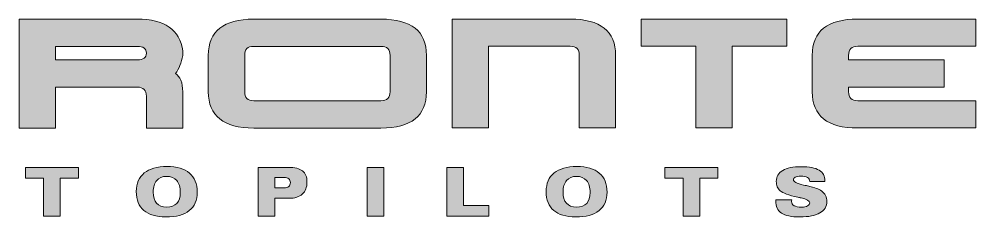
# Model space of a CAD drawing. Header units: millimetres. Extents: x 128 to 169, y -106.9 to -86.9.
# Drawn here: x 149.45 to 169.04, y -106.94 to -102.89 of the extents above; entities that cross this region are included whole.
import ezdxf

# ---------------------------------------------------------------- set-up
doc = ezdxf.new("R2010")
doc.units = ezdxf.units.MM
doc.header["$MEASUREMENT"] = 0
doc.layers.add('Capa 1', color=7, linetype='Continuous')

msp = doc.modelspace()

# ---------------------------------------------------------------- hatches: boundary and pattern name
at = {"layer": 'Capa 1'}
h = msp.add_hatch(color=255, dxfattribs=at)
h.dxf.hatch_style = 2
edge = h.paths.add_edge_path()
edge.add_spline(control_points=[(152.802, -103.538), (152.739, -103.105), (152.43, -102.888), (151.873, -102.888), (151.873, -102.888), (149.453, -102.888), (149.453, -102.888), (149.453, -102.888), (149.453, -105.12), (149.453, -105.12), (149.453, -105.12), (150.198, -105.12), (150.198, -105.12), (150.198, -105.12), (150.198, -104.283), (150.198, -104.283), (150.198, -104.283), (151.873, -104.283), (151.873, -104.283), (151.997, -104.283), (152.057, -104.344), (152.057, -104.468), (152.057, -104.468), (152.057, -105.12), (152.057, -105.12), (152.057, -105.12), (152.802, -105.12), (152.802, -105.12), (152.802, -105.12), (152.802, -104.375), (152.802, -104.375), (152.802, -104.188), (152.752, -104.064), (152.652, -104.003), (152.728, -103.905), (152.776, -103.778), (152.802, -103.631), (152.802, -103.631), (152.802, -103.538), (152.802, -103.538)], knot_values=[0, 0, 0, 0, 1, 1, 1, 2, 2, 2, 3, 3, 3, 4, 4, 4, 5, 5, 5, 6, 6, 6, 7, 7, 7, 8, 8, 8, 9, 9, 9, 10, 10, 10, 11, 11, 11, 12, 12, 12, 13, 13, 13, 13], degree=3, periodic=1)
edge = h.paths.add_edge_path()
edge.add_spline(control_points=[(151.873, -103.723), (151.873, -103.723), (150.198, -103.723), (150.198, -103.723), (150.198, -103.723), (150.198, -103.446), (150.198, -103.446), (150.198, -103.446), (151.873, -103.446), (151.873, -103.446), (151.997, -103.446), (152.057, -103.493), (152.057, -103.586), (152.057, -103.678), (151.997, -103.723), (151.873, -103.723)], knot_values=[0, 0, 0, 0, 1, 1, 1, 2, 2, 2, 3, 3, 3, 4, 4, 4, 5, 5, 5, 5], degree=3, periodic=1)
h = msp.add_hatch(color=255, dxfattribs=at)
h.dxf.hatch_style = 2
edge = h.paths.add_edge_path()
edge.add_spline(control_points=[(156.859, -102.888), (156.859, -102.888), (154.255, -102.888), (154.255, -102.888), (153.637, -102.888), (153.325, -103.134), (153.325, -103.631), (153.325, -103.631), (153.325, -104.375), (153.325, -104.375), (153.325, -104.872), (153.637, -105.12), (154.255, -105.12), (154.255, -105.12), (156.859, -105.12), (156.859, -105.12), (157.48, -105.12), (157.789, -104.872), (157.789, -104.375), (157.789, -104.375), (157.789, -103.631), (157.789, -103.631), (157.789, -103.134), (157.48, -102.888), (156.859, -102.888)], knot_values=[0, 0, 0, 0, 1, 1, 1, 2, 2, 2, 3, 3, 3, 4, 4, 4, 5, 5, 5, 6, 6, 6, 7, 7, 7, 8, 8, 8, 8], degree=3, periodic=1)
edge = h.paths.add_edge_path()
edge.add_spline(control_points=[(157.047, -104.375), (157.047, -104.5), (156.984, -104.56), (156.859, -104.56), (156.859, -104.56), (154.255, -104.56), (154.255, -104.56), (154.131, -104.56), (154.07, -104.5), (154.07, -104.375), (154.07, -104.375), (154.07, -103.631), (154.07, -103.631), (154.067, -103.506), (154.128, -103.446), (154.252, -103.446), (154.252, -103.446), (156.859, -103.446), (156.859, -103.446), (156.984, -103.446), (157.047, -103.506), (157.047, -103.631), (157.047, -103.631), (157.047, -104.375), (157.047, -104.375)], knot_values=[0, 0, 0, 0, 1, 1, 1, 2, 2, 2, 3, 3, 3, 4, 4, 4, 5, 5, 5, 6, 6, 6, 7, 7, 7, 8, 8, 8, 8], degree=3, periodic=1)
h = msp.add_hatch(color=255, dxfattribs=at)
h.dxf.hatch_style = 2
edge = h.paths.add_edge_path()
edge.add_spline(control_points=[(161.663, -103.631), (161.663, -103.135), (161.353, -102.887), (160.733, -102.887), (160.733, -102.887), (158.315, -102.887), (158.315, -102.887), (158.315, -102.887), (158.315, -105.119), (158.315, -105.119), (158.315, -105.119), (159.059, -105.119), (159.059, -105.119), (159.059, -105.119), (159.059, -103.445), (159.059, -103.445), (159.059, -103.445), (160.733, -103.445), (160.733, -103.445), (160.857, -103.445), (160.919, -103.507), (160.919, -103.631), (160.919, -103.631), (160.919, -105.119), (160.919, -105.119), (160.919, -105.119), (161.663, -105.119), (161.663, -105.119), (161.663, -105.119), (161.663, -103.631), (161.663, -103.631)], knot_values=[0, 0, 0, 0, 1, 1, 1, 2, 2, 2, 3, 3, 3, 4, 4, 4, 5, 5, 5, 6, 6, 6, 7, 7, 7, 8, 8, 8, 9, 9, 9, 10, 10, 10, 10], degree=3, periodic=1)
h = msp.add_hatch(color=255, dxfattribs=at)
h.dxf.hatch_style = 2
h.paths.add_polyline_path([(163.304, -103.445), (163.304, -105.119), (164.048, -105.119), (164.048, -103.445), (165.164, -103.445), (165.164, -102.887), (162.188, -102.887), (162.188, -103.445)])
h = msp.add_hatch(color=255, dxfattribs=at)
h.dxf.hatch_style = 2
edge = h.paths.add_edge_path()
edge.add_spline(control_points=[(166.618, -105.119), (166.618, -105.119), (169.036, -105.119), (169.036, -105.119), (169.036, -105.119), (169.036, -104.561), (169.036, -104.561), (169.036, -104.561), (166.618, -104.561), (166.618, -104.561), (166.494, -104.561), (166.432, -104.499), (166.432, -104.375), (166.432, -104.375), (166.432, -104.282), (166.432, -104.282), (166.432, -104.282), (168.385, -104.282), (168.385, -104.282), (168.385, -104.282), (168.385, -103.724), (168.385, -103.724), (168.385, -103.724), (166.432, -103.724), (166.432, -103.724), (166.432, -103.724), (166.432, -103.631), (166.432, -103.631), (166.432, -103.507), (166.494, -103.445), (166.618, -103.445), (166.618, -103.445), (169.036, -103.445), (169.036, -103.445), (169.036, -103.445), (169.036, -102.887), (169.036, -102.887), (169.036, -102.887), (166.618, -102.887), (166.618, -102.887), (165.998, -102.887), (165.688, -103.135), (165.688, -103.631), (165.688, -103.631), (165.688, -104.375), (165.688, -104.375), (165.688, -104.871), (165.998, -105.119), (166.618, -105.119)], knot_values=[0, 0, 0, 0, 0.352778, 0.352778, 0.352778, 0.705556, 0.705556, 0.705556, 1.058333, 1.058333, 1.058333, 1.411111, 1.411111, 1.411111, 1.763889, 1.763889, 1.763889, 2.116667, 2.116667, 2.116667, 2.469444, 2.469444, 2.469444, 2.822222, 2.822222, 2.822222, 3.175, 3.175, 3.175, 3.527778, 3.527778, 3.527778, 3.880556, 3.880556, 3.880556, 4.233333, 4.233333, 4.233333, 4.586111, 4.586111, 4.586111, 4.938889, 4.938889, 4.938889, 5.291667, 5.291667, 5.291667, 5.644444, 5.644444, 5.644444, 5.644444], degree=3, periodic=0)
edge.add_line((166.618, -105.119), (166.618, -105.119))
h = msp.add_hatch(color=255, dxfattribs=at)
h.dxf.hatch_style = 2
h.paths.add_polyline_path([(149.955, -106.926), (149.955, -106.147), (149.584, -106.147), (149.584, -105.927), (150.667, -105.927), (150.667, -106.147), (150.296, -106.147), (150.296, -106.926)])
h = msp.add_hatch(color=255, dxfattribs=at)
h.dxf.hatch_style = 2
edge = h.paths.add_edge_path()
edge.add_spline(control_points=[(152.456, -106.943), (152.258, -106.943), (152.108, -106.898), (152.005, -106.81), (151.903, -106.722), (151.851, -106.593), (151.851, -106.423), (151.851, -106.258), (151.906, -106.131), (152.014, -106.042), (152.123, -105.954), (152.278, -105.91), (152.481, -105.91), (152.682, -105.91), (152.835, -105.954), (152.94, -106.044), (153.045, -106.133), (153.098, -106.263), (153.098, -106.434), (153.098, -106.601), (153.043, -106.727), (152.935, -106.813), (152.827, -106.9), (152.667, -106.943), (152.456, -106.943)], knot_values=[0, 0, 0, 0, 1, 1, 1, 2, 2, 2, 3, 3, 3, 4, 4, 4, 5, 5, 5, 6, 6, 6, 7, 7, 7, 8, 8, 8, 8], degree=3, periodic=1)
edge = h.paths.add_edge_path()
edge.add_spline(control_points=[(152.198, -106.435), (152.198, -106.537), (152.221, -106.613), (152.267, -106.664), (152.312, -106.715), (152.381, -106.74), (152.472, -106.74), (152.565, -106.74), (152.634, -106.715), (152.681, -106.665), (152.728, -106.615), (152.751, -106.541), (152.751, -106.442), (152.751, -106.334), (152.727, -106.253), (152.679, -106.196), (152.631, -106.14), (152.561, -106.112), (152.469, -106.112), (152.384, -106.112), (152.317, -106.14), (152.269, -106.197), (152.222, -106.253), (152.198, -106.333), (152.198, -106.435)], knot_values=[0, 0, 0, 0, 1, 1, 1, 2, 2, 2, 3, 3, 3, 4, 4, 4, 5, 5, 5, 6, 6, 6, 7, 7, 7, 8, 8, 8, 8], degree=3, periodic=1)
h = msp.add_hatch(color=255, dxfattribs=at)
h.dxf.hatch_style = 2
edge = h.paths.add_edge_path()
edge.add_spline(control_points=[(154.348, -106.926), (154.348, -106.926), (154.348, -105.927), (154.348, -105.927), (154.348, -105.927), (154.96, -105.927), (154.96, -105.927), (155.095, -105.927), (155.193, -105.951), (155.254, -106), (155.314, -106.048), (155.345, -106.124), (155.345, -106.229), (155.345, -106.334), (155.313, -106.416), (155.249, -106.474), (155.185, -106.533), (155.096, -106.562), (154.981, -106.562), (154.981, -106.562), (154.684, -106.562), (154.684, -106.562), (154.684, -106.562), (154.684, -106.926), (154.684, -106.926), (154.684, -106.926), (154.348, -106.926), (154.348, -106.926)], knot_values=[0, 0, 0, 0, 1, 1, 1, 2, 2, 2, 3, 3, 3, 4, 4, 4, 5, 5, 5, 6, 6, 6, 7, 7, 7, 8, 8, 8, 9, 9, 9, 9], degree=3, periodic=1)
edge = h.paths.add_edge_path()
edge.add_spline(control_points=[(154.684, -106.136), (154.684, -106.136), (154.684, -106.345), (154.684, -106.345), (154.684, -106.345), (154.873, -106.345), (154.873, -106.345), (154.918, -106.345), (154.951, -106.336), (154.973, -106.319), (154.994, -106.302), (155.005, -106.275), (155.005, -106.239), (155.005, -106.205), (154.994, -106.179), (154.972, -106.162), (154.95, -106.145), (154.917, -106.136), (154.873, -106.136), (154.873, -106.136), (154.684, -106.136), (154.684, -106.136)], knot_values=[0, 0, 0, 0, 1, 1, 1, 2, 2, 2, 3, 3, 3, 4, 4, 4, 5, 5, 5, 6, 6, 6, 7, 7, 7, 7], degree=3, periodic=1)
h = msp.add_hatch(color=255, dxfattribs=at)
h.dxf.hatch_style = 2
h.paths.add_polyline_path([(156.574, -106.926), (156.574, -105.927), (156.916, -105.927), (156.916, -106.926)])
h = msp.add_hatch(color=255, dxfattribs=at)
h.dxf.hatch_style = 2
h.paths.add_polyline_path([(159.068, -106.708), (159.068, -106.926), (158.206, -106.926), (158.206, -105.927), (158.547, -105.927), (158.547, -106.708)])
h = msp.add_hatch(color=255, dxfattribs=at)
h.dxf.hatch_style = 2
edge = h.paths.add_edge_path()
edge.add_spline(control_points=[(160.845, -106.943), (160.648, -106.943), (160.497, -106.898), (160.395, -106.81), (160.292, -106.722), (160.241, -106.593), (160.241, -106.423), (160.241, -106.258), (160.295, -106.131), (160.404, -106.042), (160.512, -105.954), (160.668, -105.91), (160.87, -105.91), (161.071, -105.91), (161.224, -105.954), (161.329, -106.044), (161.434, -106.133), (161.487, -106.263), (161.487, -106.434), (161.487, -106.601), (161.433, -106.727), (161.324, -106.813), (161.216, -106.9), (161.056, -106.943), (160.845, -106.943)], knot_values=[0, 0, 0, 0, 1, 1, 1, 2, 2, 2, 3, 3, 3, 4, 4, 4, 5, 5, 5, 6, 6, 6, 7, 7, 7, 8, 8, 8, 8], degree=3, periodic=1)
edge = h.paths.add_edge_path()
edge.add_spline(control_points=[(160.587, -106.435), (160.587, -106.537), (160.61, -106.613), (160.656, -106.664), (160.702, -106.715), (160.77, -106.74), (160.861, -106.74), (160.954, -106.74), (161.024, -106.715), (161.07, -106.665), (161.117, -106.615), (161.14, -106.541), (161.14, -106.442), (161.14, -106.334), (161.116, -106.253), (161.069, -106.196), (161.021, -106.14), (160.951, -106.112), (160.859, -106.112), (160.773, -106.112), (160.706, -106.14), (160.659, -106.197), (160.611, -106.253), (160.587, -106.333), (160.587, -106.435)], knot_values=[0, 0, 0, 0, 1, 1, 1, 2, 2, 2, 3, 3, 3, 4, 4, 4, 5, 5, 5, 6, 6, 6, 7, 7, 7, 8, 8, 8, 8], degree=3, periodic=1)
h = msp.add_hatch(color=255, dxfattribs=at)
h.dxf.hatch_style = 2
h.paths.add_polyline_path([(163.043, -106.926), (163.043, -106.147), (162.671, -106.147), (162.671, -105.927), (163.755, -105.927), (163.755, -106.147), (163.383, -106.147), (163.383, -106.926)])
h = msp.add_hatch(color=255, dxfattribs=at)
h.dxf.hatch_style = 2
edge = h.paths.add_edge_path()
edge.add_spline(control_points=[(165.267, -106.596), (165.267, -106.597), (165.267, -106.597), (165.267, -106.599), (165.265, -106.611), (165.264, -106.621), (165.264, -106.627), (165.264, -106.665), (165.281, -106.694), (165.314, -106.713), (165.347, -106.732), (165.398, -106.742), (165.468, -106.742), (165.521, -106.742), (165.562, -106.734), (165.592, -106.718), (165.622, -106.703), (165.637, -106.681), (165.637, -106.654), (165.637, -106.613), (165.578, -106.58), (165.459, -106.554), (165.445, -106.551), (165.435, -106.549), (165.428, -106.547), (165.42, -106.546), (165.409, -106.543), (165.395, -106.54), (165.206, -106.499), (165.085, -106.454), (165.031, -106.406), (165.005, -106.382), (164.985, -106.355), (164.972, -106.323), (164.959, -106.291), (164.952, -106.255), (164.952, -106.214), (164.952, -106.116), (164.996, -106.041), (165.082, -105.99), (165.169, -105.938), (165.296, -105.913), (165.463, -105.913), (165.627, -105.913), (165.749, -105.937), (165.829, -105.985), (165.908, -106.033), (165.948, -106.107), (165.948, -106.208), (165.948, -106.208), (165.948, -106.219), (165.948, -106.219), (165.948, -106.219), (165.636, -106.219), (165.636, -106.219), (165.636, -106.219), (165.636, -106.214), (165.636, -106.214), (165.636, -106.18), (165.62, -106.154), (165.588, -106.136), (165.557, -106.118), (165.511, -106.109), (165.45, -106.109), (165.402, -106.109), (165.366, -106.116), (165.34, -106.128), (165.314, -106.141), (165.301, -106.159), (165.301, -106.183), (165.301, -106.224), (165.37, -106.26), (165.506, -106.289), (165.532, -106.294), (165.553, -106.299), (165.567, -106.302), (165.664, -106.323), (165.734, -106.342), (165.775, -106.358), (165.816, -106.373), (165.851, -106.391), (165.881, -106.413), (165.914, -106.437), (165.94, -106.468), (165.958, -106.505), (165.976, -106.542), (165.985, -106.582), (165.985, -106.627), (165.985, -106.728), (165.938, -106.806), (165.844, -106.861), (165.749, -106.915), (165.613, -106.943), (165.436, -106.943), (165.261, -106.943), (165.134, -106.916), (165.056, -106.864), (164.978, -106.811), (164.939, -106.727), (164.939, -106.611), (164.939, -106.611), (164.939, -106.596), (164.939, -106.596), (164.939, -106.596), (165.267, -106.596), (165.267, -106.596)], knot_values=[0, 0, 0, 0, 1, 1, 1, 2, 2, 2, 3, 3, 3, 4, 4, 4, 5, 5, 5, 6, 6, 6, 7, 7, 7, 8, 8, 8, 9, 9, 9, 10, 10, 10, 11, 11, 11, 12, 12, 12, 13, 13, 13, 14, 14, 14, 15, 15, 15, 16, 16, 16, 17, 17, 17, 18, 18, 18, 19, 19, 19, 20, 20, 20, 21, 21, 21, 22, 22, 22, 23, 23, 23, 24, 24, 24, 25, 25, 25, 26, 26, 26, 27, 27, 27, 28, 28, 28, 29, 29, 29, 30, 30, 30, 31, 31, 31, 32, 32, 32, 33, 33, 33, 34, 34, 34, 35, 35, 35, 35], degree=3, periodic=1)

# ---------------------------------------------------------------- linework, layer by layer
at = {"layer": 'Capa 1', "lineweight": 0}
for points in [[(163.304, -103.445), (163.304, -105.119), (164.048, -105.119), (164.048, -103.445), (165.164, -103.445), (165.164, -102.887), (162.188, -102.887), (162.188, -103.445), (163.304, -103.445)], [(149.955, -106.926), (149.955, -106.147), (149.584, -106.147), (149.584, -105.927), (150.667, -105.927), (150.667, -106.147), (150.296, -106.147), (150.296, -106.926), (149.955, -106.926)], [(156.574, -106.926), (156.574, -105.927), (156.916, -105.927), (156.916, -106.926), (156.574, -106.926)], [(159.068, -106.708), (159.068, -106.926), (158.206, -106.926), (158.206, -105.927), (158.547, -105.927), (158.547, -106.708), (159.068, -106.708)], [(163.043, -106.926), (163.043, -106.147), (162.671, -106.147), (162.671, -105.927), (163.755, -105.927), (163.755, -106.147), (163.383, -106.147), (163.383, -106.926), (163.043, -106.926)]]:
    msp.add_lwpolyline(points, dxfattribs=at)
for points, knots in [([(152.802, -103.538), (152.739, -103.105), (152.43, -102.888), (151.873, -102.888), (151.873, -102.888), (149.453, -102.888), (149.453, -102.888), (149.453, -102.888), (149.453, -105.12), (149.453, -105.12), (149.453, -105.12), (150.198, -105.12), (150.198, -105.12), (150.198, -105.12), (150.198, -104.283), (150.198, -104.283), (150.198, -104.283), (151.873, -104.283), (151.873, -104.283), (151.997, -104.283), (152.057, -104.344), (152.057, -104.468), (152.057, -104.468), (152.057, -105.12), (152.057, -105.12), (152.057, -105.12), (152.802, -105.12), (152.802, -105.12), (152.802, -105.12), (152.802, -104.375), (152.802, -104.375), (152.802, -104.188), (152.752, -104.064), (152.652, -104.003), (152.728, -103.905), (152.776, -103.778), (152.802, -103.631), (152.802, -103.631), (152.802, -103.538), (152.802, -103.538)], [0, 0, 0, 0, 1, 1, 1, 2, 2, 2, 3, 3, 3, 4, 4, 4, 5, 5, 5, 6, 6, 6, 7, 7, 7, 8, 8, 8, 9, 9, 9, 10, 10, 10, 11, 11, 11, 12, 12, 12, 13, 13, 13, 13]), ([(156.859, -102.888), (156.859, -102.888), (154.255, -102.888), (154.255, -102.888), (153.637, -102.888), (153.325, -103.134), (153.325, -103.631), (153.325, -103.631), (153.325, -104.375), (153.325, -104.375), (153.325, -104.872), (153.637, -105.12), (154.255, -105.12), (154.255, -105.12), (156.859, -105.12), (156.859, -105.12), (157.48, -105.12), (157.789, -104.872), (157.789, -104.375), (157.789, -104.375), (157.789, -103.631), (157.789, -103.631), (157.789, -103.134), (157.48, -102.888), (156.859, -102.888)], [0, 0, 0, 0, 1, 1, 1, 2, 2, 2, 3, 3, 3, 4, 4, 4, 5, 5, 5, 6, 6, 6, 7, 7, 7, 8, 8, 8, 8]), ([(161.663, -103.631), (161.663, -103.135), (161.353, -102.887), (160.733, -102.887), (160.733, -102.887), (158.315, -102.887), (158.315, -102.887), (158.315, -102.887), (158.315, -105.119), (158.315, -105.119), (158.315, -105.119), (159.059, -105.119), (159.059, -105.119), (159.059, -105.119), (159.059, -103.445), (159.059, -103.445), (159.059, -103.445), (160.733, -103.445), (160.733, -103.445), (160.857, -103.445), (160.919, -103.507), (160.919, -103.631), (160.919, -103.631), (160.919, -105.119), (160.919, -105.119), (160.919, -105.119), (161.663, -105.119), (161.663, -105.119), (161.663, -105.119), (161.663, -103.631), (161.663, -103.631)], [0, 0, 0, 0, 1, 1, 1, 2, 2, 2, 3, 3, 3, 4, 4, 4, 5, 5, 5, 6, 6, 6, 7, 7, 7, 8, 8, 8, 9, 9, 9, 10, 10, 10, 10]), ([(166.618, -105.119), (166.618, -105.119), (169.036, -105.119), (169.036, -105.119), (169.036, -105.119), (169.036, -104.561), (169.036, -104.561), (169.036, -104.561), (166.618, -104.561), (166.618, -104.561), (166.494, -104.561), (166.432, -104.499), (166.432, -104.375), (166.432, -104.375), (166.432, -104.282), (166.432, -104.282), (166.432, -104.282), (168.385, -104.282), (168.385, -104.282), (168.385, -104.282), (168.385, -103.724), (168.385, -103.724), (168.385, -103.724), (166.432, -103.724), (166.432, -103.724), (166.432, -103.724), (166.432, -103.631), (166.432, -103.631), (166.432, -103.507), (166.494, -103.445), (166.618, -103.445), (166.618, -103.445), (169.036, -103.445), (169.036, -103.445), (169.036, -103.445), (169.036, -102.887), (169.036, -102.887), (169.036, -102.887), (166.618, -102.887), (166.618, -102.887), (165.998, -102.887), (165.688, -103.135), (165.688, -103.631), (165.688, -103.631), (165.688, -104.375), (165.688, -104.375), (165.688, -104.871), (165.998, -105.119), (166.618, -105.119)], [0, 0, 0, 0, 1, 1, 1, 2, 2, 2, 3, 3, 3, 4, 4, 4, 5, 5, 5, 6, 6, 6, 7, 7, 7, 8, 8, 8, 9, 9, 9, 10, 10, 10, 11, 11, 11, 12, 12, 12, 13, 13, 13, 14, 14, 14, 15, 15, 15, 16, 16, 16, 16]), ([(151.873, -103.723), (151.873, -103.723), (150.198, -103.723), (150.198, -103.723), (150.198, -103.723), (150.198, -103.446), (150.198, -103.446), (150.198, -103.446), (151.873, -103.446), (151.873, -103.446), (151.997, -103.446), (152.057, -103.493), (152.057, -103.586), (152.057, -103.678), (151.997, -103.723), (151.873, -103.723)], [0, 0, 0, 0, 1, 1, 1, 2, 2, 2, 3, 3, 3, 4, 4, 4, 5, 5, 5, 5]), ([(157.047, -104.375), (157.047, -104.5), (156.984, -104.56), (156.859, -104.56), (156.859, -104.56), (154.255, -104.56), (154.255, -104.56), (154.131, -104.56), (154.07, -104.5), (154.07, -104.375), (154.07, -104.375), (154.07, -103.631), (154.07, -103.631), (154.067, -103.506), (154.128, -103.446), (154.252, -103.446), (154.252, -103.446), (156.859, -103.446), (156.859, -103.446), (156.984, -103.446), (157.047, -103.506), (157.047, -103.631), (157.047, -103.631), (157.047, -104.375), (157.047, -104.375)], [0, 0, 0, 0, 1, 1, 1, 2, 2, 2, 3, 3, 3, 4, 4, 4, 5, 5, 5, 6, 6, 6, 7, 7, 7, 8, 8, 8, 8]), ([(152.456, -106.943), (152.258, -106.943), (152.108, -106.898), (152.005, -106.81), (151.903, -106.722), (151.851, -106.593), (151.851, -106.423), (151.851, -106.258), (151.906, -106.131), (152.014, -106.042), (152.123, -105.954), (152.278, -105.91), (152.481, -105.91), (152.682, -105.91), (152.835, -105.954), (152.94, -106.044), (153.045, -106.133), (153.098, -106.263), (153.098, -106.434), (153.098, -106.601), (153.043, -106.727), (152.935, -106.813), (152.827, -106.9), (152.667, -106.943), (152.456, -106.943)], [0, 0, 0, 0, 1, 1, 1, 2, 2, 2, 3, 3, 3, 4, 4, 4, 5, 5, 5, 6, 6, 6, 7, 7, 7, 8, 8, 8, 8]), ([(154.348, -106.926), (154.348, -106.926), (154.348, -105.927), (154.348, -105.927), (154.348, -105.927), (154.96, -105.927), (154.96, -105.927), (155.095, -105.927), (155.193, -105.951), (155.254, -106), (155.314, -106.048), (155.345, -106.124), (155.345, -106.229), (155.345, -106.334), (155.313, -106.416), (155.249, -106.474), (155.185, -106.533), (155.096, -106.562), (154.981, -106.562), (154.981, -106.562), (154.684, -106.562), (154.684, -106.562), (154.684, -106.562), (154.684, -106.926), (154.684, -106.926), (154.684, -106.926), (154.348, -106.926), (154.348, -106.926)], [0, 0, 0, 0, 1, 1, 1, 2, 2, 2, 3, 3, 3, 4, 4, 4, 5, 5, 5, 6, 6, 6, 7, 7, 7, 8, 8, 8, 9, 9, 9, 9]), ([(160.845, -106.943), (160.648, -106.943), (160.497, -106.898), (160.395, -106.81), (160.292, -106.722), (160.241, -106.593), (160.241, -106.423), (160.241, -106.258), (160.295, -106.131), (160.404, -106.042), (160.512, -105.954), (160.668, -105.91), (160.87, -105.91), (161.071, -105.91), (161.224, -105.954), (161.329, -106.044), (161.434, -106.133), (161.487, -106.263), (161.487, -106.434), (161.487, -106.601), (161.433, -106.727), (161.324, -106.813), (161.216, -106.9), (161.056, -106.943), (160.845, -106.943)], [0, 0, 0, 0, 1, 1, 1, 2, 2, 2, 3, 3, 3, 4, 4, 4, 5, 5, 5, 6, 6, 6, 7, 7, 7, 8, 8, 8, 8]), ([(165.267, -106.596), (165.267, -106.597), (165.267, -106.597), (165.267, -106.599), (165.265, -106.611), (165.264, -106.621), (165.264, -106.627), (165.264, -106.665), (165.281, -106.694), (165.314, -106.713), (165.347, -106.732), (165.398, -106.742), (165.468, -106.742), (165.521, -106.742), (165.562, -106.734), (165.592, -106.718), (165.622, -106.703), (165.637, -106.681), (165.637, -106.654), (165.637, -106.613), (165.578, -106.58), (165.459, -106.554), (165.445, -106.551), (165.435, -106.549), (165.428, -106.547), (165.42, -106.546), (165.409, -106.543), (165.395, -106.54), (165.206, -106.499), (165.085, -106.454), (165.031, -106.406), (165.005, -106.382), (164.985, -106.355), (164.972, -106.323), (164.959, -106.291), (164.952, -106.255), (164.952, -106.214), (164.952, -106.116), (164.996, -106.041), (165.082, -105.99), (165.169, -105.938), (165.296, -105.913), (165.463, -105.913), (165.627, -105.913), (165.749, -105.937), (165.829, -105.985), (165.908, -106.033), (165.948, -106.107), (165.948, -106.208), (165.948, -106.208), (165.948, -106.219), (165.948, -106.219), (165.948, -106.219), (165.636, -106.219), (165.636, -106.219), (165.636, -106.219), (165.636, -106.214), (165.636, -106.214), (165.636, -106.18), (165.62, -106.154), (165.588, -106.136), (165.557, -106.118), (165.511, -106.109), (165.45, -106.109), (165.402, -106.109), (165.366, -106.116), (165.34, -106.128), (165.314, -106.141), (165.301, -106.159), (165.301, -106.183), (165.301, -106.224), (165.37, -106.26), (165.506, -106.289), (165.532, -106.294), (165.553, -106.299), (165.567, -106.302), (165.664, -106.323), (165.734, -106.342), (165.775, -106.358), (165.816, -106.373), (165.851, -106.391), (165.881, -106.413), (165.914, -106.437), (165.94, -106.468), (165.958, -106.505), (165.976, -106.542), (165.985, -106.582), (165.985, -106.627), (165.985, -106.728), (165.938, -106.806), (165.844, -106.861), (165.749, -106.915), (165.613, -106.943), (165.436, -106.943), (165.261, -106.943), (165.134, -106.916), (165.056, -106.864), (164.978, -106.811), (164.939, -106.727), (164.939, -106.611), (164.939, -106.611), (164.939, -106.596), (164.939, -106.596), (164.939, -106.596), (165.267, -106.596), (165.267, -106.596)], [0, 0, 0, 0, 1, 1, 1, 2, 2, 2, 3, 3, 3, 4, 4, 4, 5, 5, 5, 6, 6, 6, 7, 7, 7, 8, 8, 8, 9, 9, 9, 10, 10, 10, 11, 11, 11, 12, 12, 12, 13, 13, 13, 14, 14, 14, 15, 15, 15, 16, 16, 16, 17, 17, 17, 18, 18, 18, 19, 19, 19, 20, 20, 20, 21, 21, 21, 22, 22, 22, 23, 23, 23, 24, 24, 24, 25, 25, 25, 26, 26, 26, 27, 27, 27, 28, 28, 28, 29, 29, 29, 30, 30, 30, 31, 31, 31, 32, 32, 32, 33, 33, 33, 34, 34, 34, 35, 35, 35, 35]), ([(152.198, -106.435), (152.198, -106.537), (152.221, -106.613), (152.267, -106.664), (152.312, -106.715), (152.381, -106.74), (152.472, -106.74), (152.565, -106.74), (152.634, -106.715), (152.681, -106.665), (152.728, -106.615), (152.751, -106.541), (152.751, -106.442), (152.751, -106.334), (152.727, -106.253), (152.679, -106.196), (152.631, -106.14), (152.561, -106.112), (152.469, -106.112), (152.384, -106.112), (152.317, -106.14), (152.269, -106.197), (152.222, -106.253), (152.198, -106.333), (152.198, -106.435)], [0, 0, 0, 0, 1, 1, 1, 2, 2, 2, 3, 3, 3, 4, 4, 4, 5, 5, 5, 6, 6, 6, 7, 7, 7, 8, 8, 8, 8]), ([(154.684, -106.136), (154.684, -106.136), (154.684, -106.345), (154.684, -106.345), (154.684, -106.345), (154.873, -106.345), (154.873, -106.345), (154.918, -106.345), (154.951, -106.336), (154.973, -106.319), (154.994, -106.302), (155.005, -106.275), (155.005, -106.239), (155.005, -106.205), (154.994, -106.179), (154.972, -106.162), (154.95, -106.145), (154.917, -106.136), (154.873, -106.136), (154.873, -106.136), (154.684, -106.136), (154.684, -106.136)], [0, 0, 0, 0, 1, 1, 1, 2, 2, 2, 3, 3, 3, 4, 4, 4, 5, 5, 5, 6, 6, 6, 7, 7, 7, 7]), ([(160.587, -106.435), (160.587, -106.537), (160.61, -106.613), (160.656, -106.664), (160.702, -106.715), (160.77, -106.74), (160.861, -106.74), (160.954, -106.74), (161.024, -106.715), (161.07, -106.665), (161.117, -106.615), (161.14, -106.541), (161.14, -106.442), (161.14, -106.334), (161.116, -106.253), (161.069, -106.196), (161.021, -106.14), (160.951, -106.112), (160.859, -106.112), (160.773, -106.112), (160.706, -106.14), (160.659, -106.197), (160.611, -106.253), (160.587, -106.333), (160.587, -106.435)], [0, 0, 0, 0, 1, 1, 1, 2, 2, 2, 3, 3, 3, 4, 4, 4, 5, 5, 5, 6, 6, 6, 7, 7, 7, 8, 8, 8, 8])]:
    msp.add_open_spline(points, degree=3, knots=knots, dxfattribs=at)

doc.saveas('drawing.dxf')
